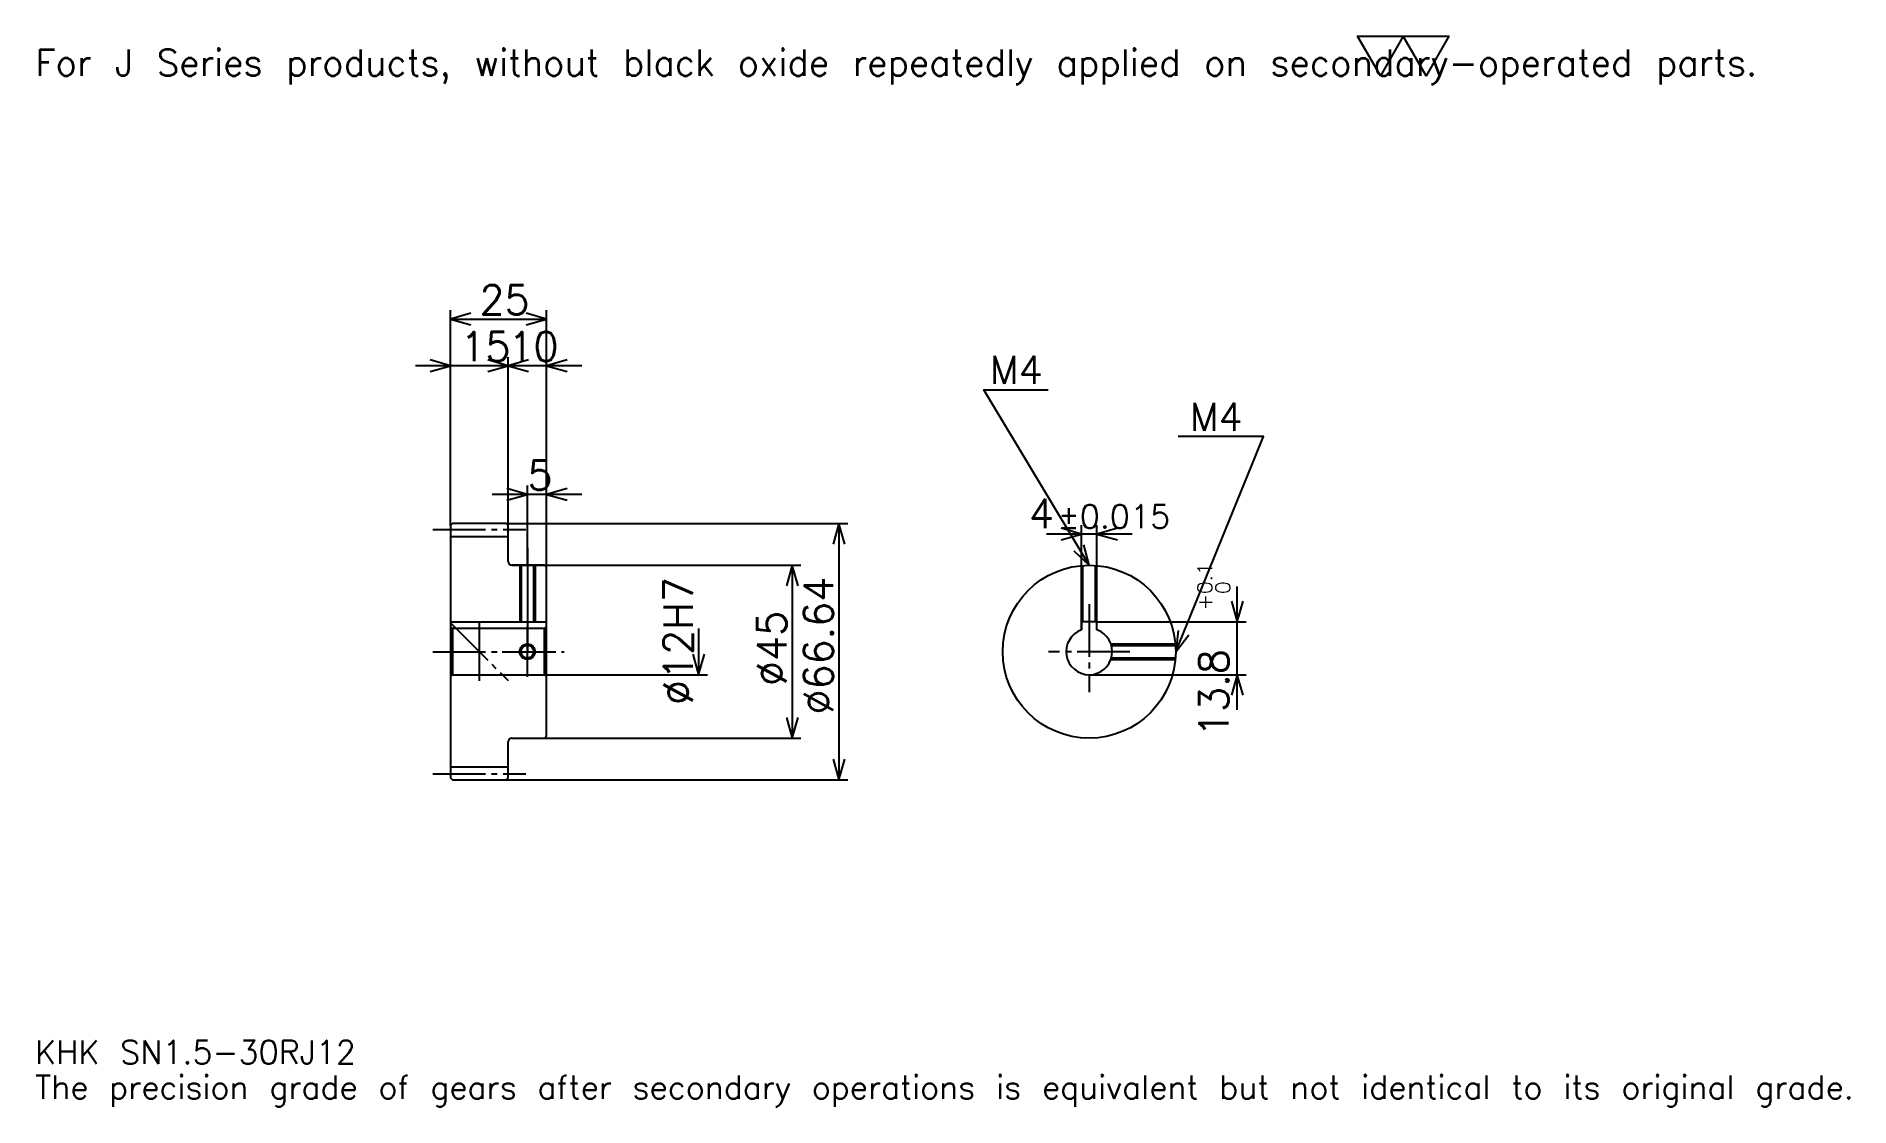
# Model space of a CAD drawing. Extents: x 15 to 487, y 6 to 284.
import ezdxf

# ---------------------------------------------------------------- set-up
doc = ezdxf.new("R2010")
doc.units = 0
doc.linetypes.add('DASHDOT', pattern=[18.260869, 13.695652, -1.521739, 1.521739, -1.521739])
doc.layers.get('0').update_dxf_attribs({"linetype": 'CONTINUOUS'})
doc.layers.add('DASHDOT', color=6, linetype='DASHDOT')
doc.styles.add('KANJI', font='TXT', dxfattribs={"bigfont": 'BIGFONT'})

msp = doc.modelspace()

# ---------------------------------------------------------------- linework, layer by layer
at = {"color": 5}
for p, q in [((123.260864, 157.341553), (123.260864, 212.885025)), ((148.260864, 157.341553), (148.260864, 212.885025)), ((123.260864, 210.602417), (148.260864, 210.602417)), ((147.391296, 198.428497), (114.130432, 198.428497)), ((157.391296, 198.428497), (129.130432, 198.428497)), ((138.260864, 157.341553), (138.260864, 200.711121)), ((143.260864, 157.341553), (143.260864, 167.232849)), ((157.391296, 164.950241), (134.130432, 164.950241)), ((123.260864, 156.841553), (123.260864, 157.341553)), ((137.760864, 157.341553), (148.260864, 157.341553)), ((138.260864, 156.841553), (138.260864, 157.341553)), ((143.260864, 146.521744), (143.260864, 157.341553)), ((143.260864, 146.521744), (143.260864, 157.341553)), ((148.260864, 157.341553), (226.630432, 157.341553)), ((148.260864, 146.021744), (148.260864, 157.341553)), ((224.347824, 157.341553), (224.347824, 90.701935)), ((287.456512, 131.821747), (287.456512, 156.930435)), ((291.456512, 131.821747), (291.456512, 156.930435)), ((300.586945, 154.647827), (278.32608, 154.647827)), ((139.260864, 146.521744), (148.260864, 146.521744)), ((148.260864, 146.521744), (214.456512, 146.521744)), ((212.173904, 146.521744), (212.173904, 101.521744)), ((327.978271, 108.891312), (327.978271, 140.952179)), ((187.82608, 130.021744), (187.82608, 118.021744)), ((291.456512, 131.821747), (330.260864, 131.821747)), ((148.260864, 118.021744), (190.108688, 118.021744)), ((289.456512, 118.021744), (330.260864, 118.021744)), ((139.260864, 101.521744), (148.260864, 101.521744)), ((148.260864, 101.521744), (214.456512, 101.521744)), ((137.760864, 90.701935), (148.260864, 90.701935)), ((148.260864, 90.701935), (226.630432, 90.701935))]:
    msp.add_line(p, q, dxfattribs=at)
at = {"color": 4}
for p, q in [((123.260864, 153.966553), (138.260864, 153.966553)), ((123.260864, 131.821747), (148.260864, 131.821747)), ((123.760864, 130.021744), (123.760864, 118.021744)), ((147.760864, 130.021744), (148.260864, 130.521744)), ((147.760864, 118.021744), (148.260864, 117.521744)), ((123.260864, 94.076935), (138.260864, 94.076935))]:
    msp.add_line(p, q, dxfattribs=at)
at = {"color": 7}
msp.add_line((130.760864, 131.630432), (130.760864, 116.413048), dxfattribs=at)
msp.add_lwpolyline([(365.217377, 273.913055), (359.282593, 284.200012), (383.021729, 284.200012), (377.086945, 273.913055), (371.152161, 284.200012), (365.217377, 273.913055)], dxfattribs=at)
at = {"color": 5}
for points in [[(128.586945, 212.124146), (123.260864, 210.602417), (128.586945, 209.080688)], [(142.934784, 209.080688), (148.260864, 210.602417), (142.934784, 212.124146)], [(117.934776, 196.906769), (123.260864, 198.428497), (117.934776, 199.950241)], [(132.934784, 196.906769), (138.260864, 198.428497), (132.934784, 199.950241)], [(143.586945, 199.950241), (138.260864, 198.428497), (143.586945, 196.906769)], [(153.586945, 199.950241), (148.260864, 198.428497), (153.586945, 196.906769)], [(289.456512, 146.521744), (262.065216, 192.17392), (278.804321, 192.17392)], [(311.956512, 124.021744), (334.782593, 180), (312.565247, 180)], [(137.934784, 163.428497), (143.260864, 164.950241), (137.934784, 166.471985)], [(153.586945, 166.471985), (148.260864, 164.950241), (153.586945, 163.428497)], [(225.869568, 152.015457), (224.347824, 157.341553), (222.82608, 152.015457)], [(282.130432, 153.126099), (287.456512, 154.647827), (282.130432, 156.169571)], [(296.782593, 156.169571), (291.456512, 154.647827), (296.782593, 153.126099)], [(285.411377, 150.305893), (289.456512, 146.521744), (288.021149, 151.87175)], [(213.695648, 141.195648), (212.173904, 146.521744), (210.652161, 141.195648)], [(326.456512, 137.147827), (327.978271, 131.821747), (329.5, 137.147827)], [(312.558472, 129.528152), (311.956512, 124.021744), (315.376648, 128.378983)], [(186.304337, 123.347832), (187.82608, 118.021744), (189.347809, 123.347832)], [(329.5, 112.695656), (327.978271, 118.021744), (326.456512, 112.695656)], [(210.652161, 106.847832), (212.173904, 101.521744), (213.695648, 106.847832)], [(222.82608, 96.02803), (224.347824, 90.701935), (225.869568, 96.02803)]]:
    msp.add_lwpolyline(points, dxfattribs=at)
at = {"color": 4}
for points in [[(138.260864, 147.521744), (138.260864, 156.841553), (137.760864, 157.341553), (123.760864, 157.341553), (123.260864, 156.841553), (123.260864, 117.521744)], [(139.260864, 101.521744), (147.760864, 101.521744), (148.260864, 102.021744), (148.260864, 146.021744), (147.760864, 146.521744), (139.260864, 146.521744)], [(141.260864, 146.521744), (141.260864, 131.821747)], [(141.640869, 146.521744), (141.640869, 131.821747)], [(144.880859, 146.521744), (144.880859, 131.821747)], [(145.260864, 146.521744), (145.260864, 131.821747)], [(287.456512, 129.678604), (287.456512, 146.432678)], [(287.836517, 131.821747), (287.836517, 146.463348)], [(291.076508, 131.821747), (291.076508, 146.463348)], [(291.456512, 129.678604), (291.456512, 146.432678)], [(123.260864, 117.521744), (123.760864, 118.021744), (147.760864, 118.021744), (147.760864, 130.021744), (123.760864, 130.021744), (123.260864, 130.521744)], [(291.456512, 129.678604), (291.456512, 131.821747), (287.456512, 131.821747), (287.456512, 129.678604)], [(295.113373, 126.021744), (311.867432, 126.021744)], [(295.233673, 125.641747), (311.898132, 125.641747)], [(295.113373, 122.021744), (311.867432, 122.021744)], [(295.233673, 122.401741), (311.898132, 122.401741)], [(123.260864, 117.521744), (123.260864, 91.201935), (123.760864, 90.701935), (137.760864, 90.701935), (138.260864, 91.201935), (138.260864, 100.521744)]]:
    msp.add_lwpolyline(points, dxfattribs=at)
for centre, radius in [((289.456512, 124.021744), 22.5), ((143.260864, 124.021744), 1.62)]:
    msp.add_circle(centre, radius, dxfattribs=at)
at = {"color": 7}
msp.add_circle((143.260864, 124.021744), 2, dxfattribs=at)
at = {"color": 4}
for centre, radius, start, end in [((139.260864, 147.521744), 1, 180, 270), ((289.456512, 124.021744), 6, 109.47122094, 70.52877906), ((139.260864, 100.521744), 1, 90, 180)]:
    msp.add_arc(centre, radius, start, end, dxfattribs=at)
at = {"layer": 'DASHDOT', "color": 7}
for p, q in [((118.695648, 155.841553), (142.82608, 155.841553)), ((143.260864, 146.521744), (143.260864, 124.021744)), ((289.456512, 136.386963), (289.456512, 113.456528)), ((123.260864, 131.521744), (138.260864, 116.521744)), ((118.695648, 124.021744), (152.82608, 124.021744)), ((300.021729, 124.021744), (278.891296, 124.021744)), ((118.695648, 92.201935), (142.82608, 92.201935))]:
    msp.add_line(p, q, dxfattribs=at)
for points in [[(143.260864, 151.08696), (143.260864, 127.256531)], [(143.260864, 117.456528), (143.260864, 130.58696)], [(136.695648, 124.021744), (149.82608, 124.021744)]]:
    msp.add_lwpolyline(points, dxfattribs=at)

# ---------------------------------------------------------------- texts
at = {"color": 7, "style": 'KANJI'}
for s, height, p in [('For J Series products, without black oxide repeatedly applied on secondary-operated parts.', 6.847826, (15.217391, 273.913055)), ('25', 7.608696, (130.815216, 211.819809)), ('15', 7.608696, (125.815208, 199.645905)), ('10', 7.608696, (138.315216, 199.645905)), ('M4', 7.304348, (263.586945, 193.695648)), ('M4', 7.304348, (315.608704, 181.521744)), ('5', 7.608696, (143.28804, 166.167633)), ('4', 7.608696, (273.750671, 156.169571)), ('%%p0.015', 6.086957, (281.282349, 156.169571)), ('KHK SN1.5-30RJ12', 6.086957, (15.217391, 16.73913)), ('The precision grade of gears after secondary operations is equivalent but not identical to its original grade.', 6.086957, (15.217391, 7.608696))]:
    msp.add_text(s, height=height, dxfattribs=at).set_placement(p)
for s, height, p in [('%%c12H7', 7.608696, (186.304337, 110.135872)), ('%%c66.64', 7.608696, (222.82608, 107.663048)), ('0.1', 3.804348, (321.434784, 139.040939)), ('0', 3.804348, (326.152161, 139.040939)), ('+', 3.804348, (321.434784, 134.780075)), ('%%c45', 7.608696, (210.652161, 115.081528)), ('13.8', 7.608696, (325.695648, 101.846626))]:
    msp.add_text(s, height=height, rotation=90, dxfattribs=at).set_placement(p)

doc.saveas('drawing.dxf')
